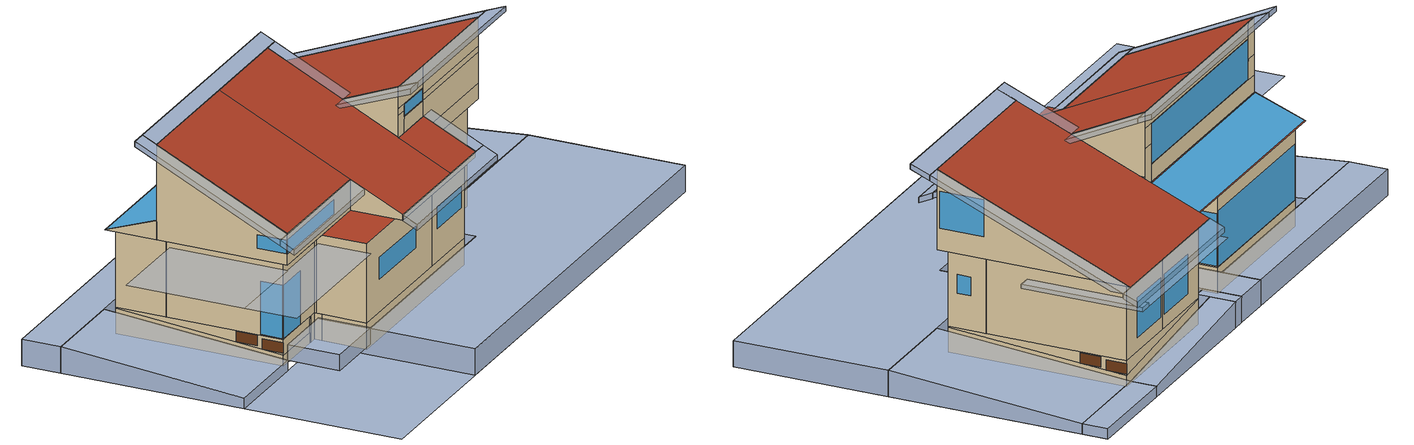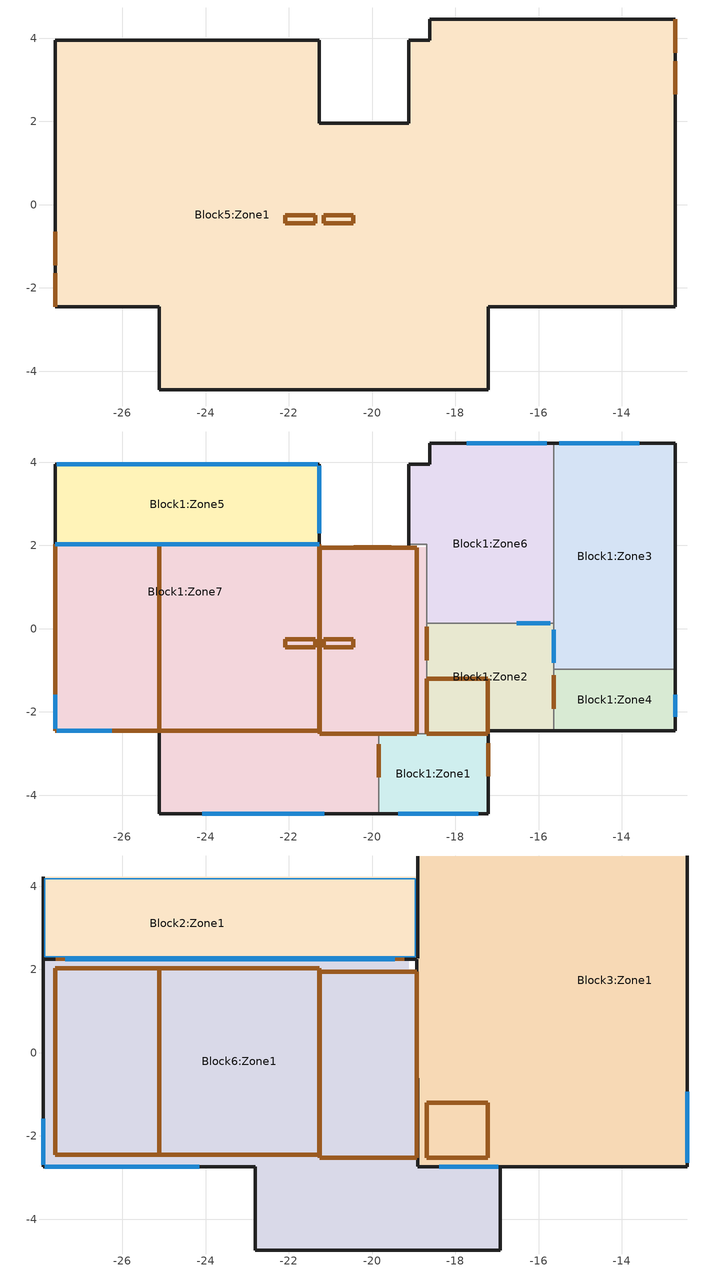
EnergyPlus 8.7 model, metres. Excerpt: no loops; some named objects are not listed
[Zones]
Block5:Zone1
 floor ground (Earth common (0.5m)): -21.27,1.95 -27.62,1.95 -27.62,3.95 -21.27,3.95 z0; -19.12,-4.45 -25.12,-4.45 -25.12,-2.45 -19.12,-2.45 z0; -19.12,-2.45 -27.62,-2.45 -27.62,1.95 -19.12,1.95 z0; -18.62,-4.45 -19.12,-4.45 -19.12,3.95 -18.62,3.95 z0; -12.72,-2.45 -17.22,-2.45 -17.22,4.45 -12.72,4.45 z0; -17.22,-4.45 -18.62,-4.45 -18.62,4.45 -17.22,4.45 z0
 wall outside (Paredes externas 29 brancas): -18.62,4.25 -18.62,3.95 -18.92,3.95 / -19.12,2.25 -19.12,1.95 -19.42,1.95 / -20.97,1.95 -21.27,1.95 -21.27,2.25 / -25.42,-2.45 -25.12,-2.45 -25.12,-2.75 / -17.22,-2.75 -17.22,-2.45 -16.92,-2.45 z0:1; -12.72,-2.45,0.98 -12.72,4.45,0.42 -12.72,4.45,1 -12.72,-2.45,1; -12.72,4.45,0.43 -18.62,4.45,0.97 -18.62,4.45,1 -12.72,4.45,1; -27.62,3.95,0.97 -27.62,-2.45,0.43 -27.62,-2.45,1 -27.62,3.95,1
 wall ground (Paredes externas 29 brancas): -18.62,4.45 -18.62,4.25 / -18.92,3.95 -19.12,3.95 -19.12,2.25 / -19.42,1.95 -20.97,1.95 / -21.27,2.25 -21.27,3.95 -27.62,3.95 / -25.47,-2.45 -25.42,-2.45 / -25.12,-2.75 -25.12,-4.45 -17.22,-4.45 -17.22,-2.75 / -16.92,-2.45 -12.72,-2.45 z0:1; -27.62,-2.45 -25.47,-2.45 z0:0.4; -27.62,-2.45 -25.47,-2.45 z0.4:1; -12.72,-2.45,0 -12.72,4.45,0 -12.72,4.45,0.42 -12.72,-2.45,0.98; -12.72,4.45,0 -18.62,4.45,0 -18.62,4.45,0.97 -12.72,4.45,0.43; -27.62,3.95,0 -27.62,-2.45,0 -27.62,-2.45,0.43 -27.62,3.95,0.97
 door inside (Holes and vents): -21.16,-0.45 -20.45,-0.45 -20.45,-0.25 -21.16,-0.25 z1; -22.09,-0.45 -21.37,-0.45 -21.37,-0.25 -22.09,-0.25 z1
 door (Holes and vents): -12.72,3.65 -12.72,4.45 z0.49:0.88; -12.72,2.65 -12.72,3.45 z0.57:0.97; -27.62,-1.65 -27.62,-2.45 z0.5:0.88; -27.62,-0.65 -27.62,-1.45 z0.58:0.98
Block1:Zone4
 floor to Block5:Zone1 (Laje de entrepiso_Reversed_Rev): -12.72,-2.45 -15.64,-2.45 -15.64,-0.97 -12.72,-0.97 z1
 wall outside (Paredes externas 29 brancas): -12.72,-2.45 -12.72,-0.97 z1:4
 wall outside (Paredes externas 11 tijolo a vista): -15.64,-2.45 -12.72,-2.45 z1:4
 wall to Block1:Zone3 (paredes internas_Rev): -12.72,-0.97 -15.64,-0.97 z1:4
 wall to Block1:Zone2 (paredes internas): -15.64,-0.97 -15.64,-2.45 z1:4
 window (1001): -12.72,-2.11 -12.72,-1.59 z2.34:3.06
 door inside (Wooden flush panel hollow core door (normally hung)): -15.64,-1.12 -15.64,-1.93 z1.1:3.2
Block1:Zone3
 floor to Block5:Zone1 (Laje de entrepiso_Reversed_Rev): -12.72,-0.97 -15.64,-0.97 -15.64,4.45 -12.72,4.45 z1
 wall outside (Paredes externas 29 brancas): -12.72,-0.97 -12.72,4.45 -15.64,4.45 z1:4
 wall to Block1:Zone6 (paredes internas): -15.64,4.45 -15.64,0.12 z1:4
 wall to Block1:Zone2 (paredes internas): -15.64,0.12 -15.64,-0.97 z1:4
 window (1002): -13.59,4.45 -15.51,4.45 z1.54:3.06
 window inside (1001): -15.64,-0.03 -15.64,-0.82 z3.2:3.5
 door inside (Wooden flush panel hollow core door (normally hung)): -15.64,-0.03 -15.64,-0.82 z1.1:3.2
Block1:Zone7
 floor to Block5:Zone1 (Laje de entrepiso_Reversed_Rev): -18.69,-0.45 -20.45,-0.45 -20.45,-0.35 -18.69,-0.35 z1; -19.85,-4.45 -22.09,-4.45 -22.09,-2.52 -19.85,-2.52 z1; -18.69,-2.52 -22.09,-2.52 -22.09,-0.45 -18.69,-0.45 z1; -25.12,-2.45 -27.62,-2.45 -27.62,-0.35 -25.12,-0.35 z1; -22.09,-4.45 -25.12,-4.45 -25.12,-0.35 -22.09,-0.35 z1; -20.45,-0.25 -21.27,-0.25 -21.27,1.95 -20.45,1.95 z1; -18.69,-0.35 -20.45,-0.35 -20.45,1.95 -18.69,1.95 z1; -22.09,-0.35 -27.62,-0.35 -27.62,-0.25 -22.09,-0.25 z1; -21.37,-0.25 -27.62,-0.25 -27.62,2.02 -21.37,2.02 z1; -21.27,-0.35 -21.37,-0.35 -21.37,2.02 -21.27,2.02 z1; -20.45,-0.45 -21.16,-0.45 -21.16,-0.25 -20.45,-0.25 z1; -21.37,-0.45 -22.09,-0.45 -22.09,-0.25 -21.37,-0.25 z1
 wall outside (Paredes externas 29 brancas): -27.62,2.02 -27.62,-2.45 -25.12,-2.45 -25.12,-2.52 -25.12,-4.45 -19.85,-4.45 / -19.12,2.02 -19.12,1.95 -20.56,1.95 -21.27,1.95 -21.27,2.02 z1:4
 wall to Block1:Zone5 (Paredes internas pretas): -21.27,2.02 -27.62,2.02 z1:4
 wall to Block1:Zone1 (paredes internas): -19.85,-4.45 -19.85,-2.52 -18.69,-2.52 z1:4
 wall to Block1:Zone2 (paredes internas): -18.69,-2.52 -18.69,0.12 z1:4
 wall to Block1:Zone6 (paredes internas): -18.69,0.12 -18.69,2.02 -19.12,2.02 z1:4
 window inside (1003): -21.27,2.02 -27.61,2.02 z1.1:3.3
 window (1001): -27.62,-1.59 -27.62,-2.41 / -27.57,-2.45 -26.26,-2.45 z1.04:3.06; -24.08,-4.45 -21.16,-4.45 z2.24:3.06
 door inside (IRTSurface): -27.61,-2.45 -25.12,-2.45 -25.12,2.02 -27.61,2.02 z4; -25.11,-2.45 -21.27,-2.45 -21.27,2.02 -25.11,2.02 z4; -21.26,-2.52 -18.93,-2.52 -18.93,1.95 -21.26,1.95 z4
 door inside (Wooden flush panel hollow core door (normally hung)): -19.85,-3.57 -19.85,-2.77 / -18.69,-0.76 -18.69,0.04 z1.1:3.2
 door (Solid hardwood door (normally hung)): -19.54,1.95 -20.44,1.95 z1:3.1
 roof outside (Laje de entrepiso): -18.93,-2.52 -18.91,-2.52 -18.91,2.02 -18.93,2.02 z4; -25.12,-4.45 -22.81,-4.45 -22.81,-2.74 -25.12,-2.74 z4
Block1:Zone6
 floor to Block5:Zone1 (Laje de entrepiso_Reversed_Rev): -18.69,2.02 -19.12,2.02 -19.12,3.95 -18.69,3.95 z1; -15.64,3.95 -18.62,3.95 -18.62,4.45 -15.64,4.45 z1; -15.64,0.12 -18.69,0.12 -18.69,3.95 -15.64,3.95 z1
 wall outside (Paredes externas 29 brancas): -15.64,4.45 -18.62,4.45 -18.62,3.95 -19.12,3.95 -19.12,2.02 z1:4
 wall to Block1:Zone2 (paredes internas): -18.69,0.12 -15.64,0.12 z1:4
 window (1004): -15.81,4.45 -17.73,4.45 z1.54:3.06
 window inside (1001): -16.53,0.12 -15.73,0.12 z3.2:3.5
 door inside (Wooden flush panel hollow core door (normally hung)): -16.53,0.12 -15.73,0.12 z1.1:3.2
Block1:Zone5
 floor to Block5:Zone1 (Laje de entrepiso_Reversed_Rev): -21.27,2.02 -27.62,2.02 -27.62,3.95 -21.27,3.95 z1
 wall outside (Paredes externas 29 brancas): -21.27,2.02 -21.27,3.95 -27.62,3.95 -27.62,2.02 z1:4
 window (1001): -21.27,2.29 -21.27,3.91 z1.04:3.06; -21.31,3.95 -27.57,3.95 z1.04:3.18
Block1:Zone1
 floor to Block5:Zone1 (Laje de entrepiso_Reversed_Rev): -17.22,-4.45 -19.85,-4.45 -19.85,-2.52 -17.22,-2.52 z1
 wall outside (Paredes externas 29 brancas): -19.85,-4.45 -17.22,-4.45 -17.22,-2.52 z1:4
 wall to Block1:Zone2 (paredes internas): -17.22,-2.52 -18.69,-2.52 z1:4
 window (1001): -19.38,-4.45 -17.46,-4.45 z2.24:3.06
 door (Solid hardwood door (normally hung)): -17.22,-3.55 -17.22,-2.75 z1:3.18
Block1:Zone2
 floor to Block5:Zone1 (Laje de entrepiso_Reversed_Rev): -17.22,-2.52 -18.69,-2.52 -18.69,-2.45 -17.22,-2.45 z1; -15.64,-2.45 -18.69,-2.45 -18.69,0.12 -15.64,0.12 z1
 wall outside (Paredes externas 29 brancas): -17.22,-2.52 -17.22,-2.45 -15.64,-2.45 z1:4
 door inside (IRTSurface): -18.69,-2.52 -17.22,-2.52 -17.22,-1.2 -18.69,-1.2 z4
Block3:Zone1
 floor outside (Reference External floor (below slab) Heavyweight): -12.72,-2.74 -17.22,-2.74 -17.22,-2.45 -12.72,-2.45 z4; -12.43,-2.74 -12.72,-2.74 -12.72,4.45 -12.43,4.45 z4; -12.43,4.45 -18.62,4.45 -18.62,4.72 -12.43,4.72 z4; -18.62,3.95 -18.91,3.95 -18.91,4.72 -18.62,4.72 z4
 floor to Block1:Zone4 (laje de cobertura_Reversed_Rev): -12.72,-2.45 -15.64,-2.45 -15.64,-0.97 -12.72,-0.97 z4
 floor to Block1:Zone3 (laje de cobertura_Reversed_Rev): -12.72,-0.97 -15.64,-0.97 -15.64,4.45 -12.72,4.45 z4
 floor to Block1:Zone7 (laje de cobertura_Reversed_Rev): -18.69,-2.52 -18.91,-2.52 -18.91,2.02 -18.69,2.02 z4
 floor to Block1:Zone6 (laje de cobertura_Reversed_Rev): -18.69,2.02 -18.91,2.02 -18.91,3.95 -18.69,3.95 z4; -15.64,3.95 -18.62,3.95 -18.62,4.45 -15.64,4.45 z4; -15.64,0.12 -18.69,0.12 -18.69,3.95 -15.64,3.95 z4
 floor to Block1:Zone1 (laje de cobertura_Reversed_Rev): -17.22,-2.74 -18.91,-2.74 -18.91,-2.52 -17.22,-2.52 z4
 floor to Block1:Zone2 (laje de cobertura_Reversed_Rev): -15.64,-2.45 -17.22,-2.45 -17.22,-1.86 -15.64,-1.86 z4; -17.22,-1.2 -18.69,-1.2 -18.69,0.12 -17.22,0.12 z4; -15.64,-1.86 -17.22,-1.86 -17.22,0.12 -15.64,0.12 z4; -17.22,-2.52 -18.69,-2.52 -18.69,-1.2 -17.22,-1.2 z4
 wall outside (Paredes externas 29 brancas): -16.93,-2.74 -12.43,-2.74 z4.01:4.59; -16.93,-2.74 -12.43,-2.74 z5.75:6.01; -18.43,-2.74 -16.93,-2.74 z5.16:5.75; -16.93,-2.74 -12.43,-2.74 z4.59:5.75; -18.91,-2.74 -18.43,-2.74 z5.16:6.01; -18.91,-2.74 -18.43,-2.74 z6.01:6.26; -18.91,-2.74 -16.93,-2.74 z6.26:7.09; -16.93,-2.74 -12.43,-2.74 z6.01:7.09; -18.43,-2.74 -16.93,-2.74 z5.75:6.26; -12.43,-2.74,4 -12.43,4.72,4 -12.43,-2.74,7.09; -18.91,4.72,4 -18.91,4.2,4 -18.91,3.22,4.36 -18.91,3.85,4.36; -18.91,3.83,4.36 -18.91,3.22,4.36 -18.91,2.27,4.72 -18.91,2.27,5.01; -18.91,-0.61,6.2 -18.91,-2.73,5.18 -18.91,-2.73,7.08
 wall to Block6:Zone1 (paredes internas_Rev): -18.9,-2.75 -16.93,-2.75 z4.01:5.16; -18.92,2.23,4.01 -18.92,-2.73,4.01 -18.92,-2.73,5.18 -18.92,-0.62,6.2 -18.92,2.23,5.02
 wall to Block2:Zone1 (paredes internas): -18.92,4.19,4.01 -18.92,2.27,4.01 -18.92,2.27,4.72
 window (1001): -12.43,-2.65 -12.43,-0.94 z4.84:6.26; -18.39,-2.74 -16.97,-2.74 z5.8:6.22
 roof outside (Telhado quartos): -12.43,4.72,4 -18.91,4.72,4 -18.91,-2.74,7.09 -12.43,-2.74,7.09
Block6:Zone1
 floor outside (Reference External floor (below slab) Heavyweight): -19.12,1.95 -21.27,1.95 -21.27,2.24 -19.12,2.24 z4; -27.62,-2.45 -27.91,-2.45 -27.91,2.24 -27.62,2.24 z4; -25.12,-2.74 -27.91,-2.74 -27.91,-2.45 -25.12,-2.45 z4; -17.22,-4.74 -22.81,-4.74 -22.81,-4.45 -17.22,-4.45 z4; -16.93,-4.74 -17.22,-4.74 -17.22,-2.76 -16.93,-2.76 z4
 floor outside (Link body): -18.93,2.24 -27.9,2.24 -27.9,2.25 -18.93,2.25 z4.01
 floor to Block1:Zone7 (Laje de entrepiso_Reversed_Rev): -19.85,-4.45 -21.27,-4.45 -21.27,-2.52 -19.85,-2.52 z4; -22.81,-2.74 -25.12,-2.74 -25.12,-2.45 -22.81,-2.45 z4; -21.27,-4.45 -22.81,-4.45 -22.81,-2.45 -21.27,-2.45 z4; -25.12,-2.45 -27.62,-2.45 -27.62,2.02 -25.12,2.02 z4; -21.27,-2.45 -25.12,-2.45 -25.12,2.02 -21.27,2.02 z4; -18.93,-2.52 -21.27,-2.52 -21.27,1.95 -18.93,1.95 z4
 floor to Block1:Zone5 (Laje de entrepiso_Reversed_Rev): -21.27,2.02 -27.62,2.02 -27.62,2.24 -21.27,2.24 z4
 floor to Block1:Zone1 (Laje de entrepiso_Reversed_Rev): -17.22,-4.45 -18.93,-4.45 -18.93,-2.76 -17.22,-2.76 z4; -18.93,-4.45 -19.85,-4.45 -19.85,-2.52 -18.93,-2.52 z4
 wall outside (Paredes externas 29 brancas): -27.41,2.24 -27.91,2.24 z5.38:6.18; -19.42,2.24 -27.9,2.24 z4.72:5.38; -18.93,2.24 -19.42,2.24 z4.72:6.18; -18.93,2.24 -19.42,2.24 z6.18:6.98; -18.93,2.24 -27.41,2.24 z6.98:7.59; -27.41,2.24 -27.91,2.24 z6.18:7.59; -19.42,2.24 -27.41,2.24 z5.38:6.98; -27.91,-2.74 -22.81,-2.74 z4:5.18; -22.81,-4.74 -16.93,-4.74 z4:4.21; -18.93,-0.63,6.2 -18.93,2.03,5.1 -18.93,2.24,5.1 -18.93,2.24,7.59; -27.91,2.24,4 -27.91,-2.74,4 -27.91,-2.74,5.18 -27.91,2.24,7.59; -22.81,-2.74,4 -22.81,-4.74,4 -22.81,-4.74,4.21 -22.81,-2.74,5.18; -16.93,-4.74,4 -16.93,-2.76,4 -16.93,-2.76,5.17 -16.93,-4.74,4.21
 wall to Block2:Zone1 (paredes internas): -18.93,2.25 -27.9,2.25 z4.01:4.72
 window (1005): -19.46,2.24 -27.37,2.24 z5.42:6.94
 window (1001): -27.91,-1.58 -27.91,-2.7 / -27.86,-2.74 -24.15,-2.74 z4.42:4.94
 door inside (Holes and vents): -19.23,2.25 -23.11,2.25 / -23.72,2.25 -27.6,2.25 z4.36:4.72
 roof outside (telhado mesanino): -18.93,-4.74,4.21 -16.93,-4.74,4.21 -16.93,-2.76,5.17 -18.93,-2.76,5.17; -27.91,-2.74,5.18 -22.81,-2.74,5.18 -22.81,2.24,7.59 -27.91,2.24,7.59; -22.81,-4.74,4.21 -18.93,-4.74,4.21 -18.93,2.24,7.59 -22.81,2.24,7.59
 roof outside (Link body): -27.9,2.24 -18.93,2.24 -18.93,2.25 -27.9,2.25 z4.72
Block2:Zone1
 floor outside (Reference External floor (below slab) Heavyweight): -19.12,2.26 -21.27,2.26 -21.27,3.95 -19.12,3.95 z4; -18.93,3.95 -27.62,3.95 -27.62,4.22 -18.93,4.22 z4; -27.62,2.26 -27.91,2.26 -27.91,4.22 -27.62,4.22 z4
 floor outside (Link body): -18.93,2.25 -27.9,2.25 -27.9,2.26 -18.93,2.26 z4.01
 floor to Block1:Zone6 (laje de cobertura_Reversed_Rev): -18.93,2.26 -19.12,2.26 -19.12,3.95 -18.93,3.95 z4
 floor to Block1:Zone5 (laje de cobertura_Reversed_Rev): -21.27,2.26 -27.62,2.26 -27.62,3.95 -21.27,3.95 z4
 wall outside (Paredes externas 29 brancas): -27.91,4.22,4 -27.91,2.26,4 -27.91,2.26,4.73
 roof outside (telhado mesanino): -18.93,4.22,4 -27.91,4.22,4 -27.91,2.26,4.73 -18.93,2.26,4.73
 roof outside (Link body): -27.9,2.25 -18.93,2.25 -18.93,2.26 -27.9,2.26 z4.72
 skylight (1006): -18.97,4.18,4.01 -27.86,4.18,4.01 -27.86,2.3,4.71 -18.97,2.3,4.71
shading: -12.42,-2.75 -8.42,-2.75 / -27.92,4.25 -31.42,4.25 / -19.42,5.75 -20.97,5.75 / -20.97,5.75 -20.97,2.25 / -20.97,2.25 -19.42,2.25 / -19.42,2.25 -19.42,5.75 / -18.92,5.75 -19.42,5.75 / -19.42,5.75 -19.42,4.25 / -19.42,4.25 -18.92,4.25 / -18.92,4.25 -18.92,5.75 / -18.92,5.75 -18.92,4.75 / -25.47,-2.75 -25.47,-8.75 / -25.47,-8.75 -8.42,-8.75 / -8.42,-8.75 -8.42,-2.75 / -8.42,-2.75 -16.92,-2.75 / -16.92,-2.75 -16.92,-4.75 / -16.92,-4.75 -25.42,-4.75 / -25.42,-4.75 -25.42,-2.75 / -25.42,-2.75 -25.47,-2.75 / -31.42,4.25 -20.97,4.25 / -20.97,4.25 -20.97,5.75 / -20.97,5.75 -31.42,5.75 / -31.42,5.75 -31.42,4.25 z0:1; -12.42,-2.75 -11.82,-2.75 / -11.82,-2.75 -18.92,-2.75 z6.9:7.1; -19.52,-3.49 -18.92,-3.49 / -18.92,-3.49 -11.82,-3.49 z7.21:7.41; -16.92,-4.75 -16.32,-4.75 z4.02:4.22; -16.32,-2.75 -16.92,-2.75 z4.98:5.19; -22.82,-5.29 -16.32,-5.29 z3.74:3.95; -16.32,-4.75 -22.82,-4.75 z4:4.22; -27.92,2.25 -18.32,2.25 / -18.32,2.25 -18.92,2.25 z7.41:7.61; -18.32,2.79 -27.92,2.79 / -27.92,2.79 -28.52,2.79 z7.67:7.87; -22.82,-2.75 -28.52,-2.75 / -28.52,-2.75 -27.92,-2.75 z4.99:5.19; -28.52,-3.29 -22.82,-3.29 z4.72:4.92; -18.92,4.75 -11.82,4.75 z3.8:4; -11.82,5.3 -18.92,5.3 z3.57:3.77; -31.42,-2.75 -27.92,-2.75 / -12.42,4.75 -12.42,5.75 / -8.42,4.75 -12.42,4.75 / -12.42,5.75 -12.42,4.75 / -12.42,4.75 -8.42,4.75 / -8.42,4.75 -8.42,5.75 / -8.42,5.75 -12.42,5.75 z0:0.4; -25.47,-2.75 -27.92,-2.75 / -27.92,-2.75 -27.92,-4.75 / -27.92,-4.75 -25.47,-4.75 / -25.47,-4.75 -25.47,-2.75 z0.4:1; -12.42,5.45 -12.42,0.75 / -12.42,0.75 -11.92,0.75 / -11.92,0.75 -11.92,5.45 / -11.92,5.45 -12.42,5.45 z3.4:3.55; -20.97,2.25 -19.42,2.25 -19.42,5.75 -20.97,5.75 z1; -19.42,2.25 -20.97,2.25 -20.97,5.75 -19.42,5.75 z0; -19.42,4.25 -18.92,4.25 -18.92,5.75 -19.42,5.75 z1; -18.92,4.25 -19.42,4.25 -19.42,5.75 -18.92,5.75 z0; -27.92,-2.75 -31.42,-2.75 -31.42,1.75 -27.92,1.75 z3.8; -25.42,-4.75 -31.42,-4.75 -31.42,-2.75 -25.42,-2.75 z3.8; -12.42,4.75,4 -12.42,4.27,4 -12.42,-2.75,6.9 -12.42,-2.75,7.1; -11.82,-2.75,6.9 -11.82,4.27,4 -11.82,4.75,4 -11.82,-2.75,7.1; -12.42,4.27,4 -11.82,4.27,4 -11.82,-2.75,6.9 -12.42,-2.75,6.9; -11.82,4.27 -12.42,4.27 -12.42,4.75 -11.82,4.75 z4; -11.82,4.75,4 -12.42,4.75,4 -12.42,-2.75,7.1 -11.82,-2.75,7.1; -11.82,-3.49,7.21 -11.82,-2.75,6.9 -11.82,-2.75,7.1 -11.82,-3.49,7.41; -18.92,-2.75,6.9 -18.92,-3.49,7.21 -18.92,-3.49,7.41 -18.92,-2.75,7.1; -11.82,-2.75,7.1 -18.92,-2.75,7.1 -18.92,-3.49,7.41 -11.82,-3.49,7.41; -18.92,-2.75,6.9 -11.82,-2.75,6.9 -11.82,-3.49,7.21 -18.92,-3.49,7.21; -16.92,-2.75,4.98 -16.92,-4.75,4.02 -16.92,-4.75,4.22 -16.92,-2.75,5.19; -16.32,-4.75,4.02 -16.32,-2.75,4.98 -16.32,-2.75,5.19 -16.32,-4.75,4.22; -16.32,-4.75,4.02 -16.92,-4.75,4.02 -16.92,-2.75,4.98 -16.32,-2.75,4.98; -16.92,-4.75,4.22 -16.32,-4.75,4.22 -16.32,-2.75,5.19 -16.92,-2.75,5.19; -16.32,-5.29,3.74 -16.32,-4.75,4 -16.32,-4.75,4.22 -16.32,-5.29,3.95; -22.82,-4.75,4 -22.82,-5.29,3.74 -22.82,-5.29,3.95 -22.82,-4.75,4.22; -22.82,-5.29,3.95 -16.32,-5.29,3.95 -16.32,-4.75,4.22 -22.82,-4.75,4.22; -16.32,-5.29,3.74 -22.82,-5.29,3.74 -22.82,-4.75,4 -16.32,-4.75,4; -18.92,-3.49,7.21 -18.92,-0.97,6.23 -18.92,-0.78,6.14 -18.92,-0.6,6.23 -18.92,-3.49,7.41; -19.52,-0.6,6.23 -19.52,-0.78,6.14 -19.52,-0.97,6.23 -19.52,-3.49,7.21 -19.52,-3.49,7.41; -19.52,-0.97,6.23 -18.92,-0.97,6.23 -18.92,-3.49,7.21 -19.52,-3.49,7.21; -19.52,-0.78,6.14 -18.92,-0.78,6.14 -18.92,-0.97,6.23 -19.52,-0.97,6.23; -18.92,-0.78,6.14 -19.52,-0.78,6.14 -19.52,-0.6,6.23 -18.92,-0.6,6.23; -18.92,-0.6,6.23 -19.52,-0.6,6.23 -19.52,-3.49,7.41 -18.92,-3.49,7.41; -18.92,2.25,7.41 -18.92,-0.29,6.18 -18.92,-0.39,6.13 -18.92,-0.61,6.22 -18.92,2.25,7.61; -18.32,-0.61,6.22 -18.32,-0.39,6.13 -18.32,-0.29,6.18 -18.32,2.25,7.41 -18.32,2.25,7.61; -18.32,-0.29,6.18 -18.92,-0.29,6.18 -18.92,2.25,7.41 -18.32,2.25,7.41; -18.32,-0.39,6.13 -18.92,-0.39,6.13 -18.92,-0.29,6.18 -18.32,-0.29,6.18; -18.92,-0.39,6.13 -18.32,-0.39,6.13 -18.32,-0.61,6.22 -18.92,-0.61,6.22; -18.92,-0.61,6.22 -18.32,-0.61,6.22 -18.32,2.25,7.61 -18.92,2.25,7.61; -18.32,2.25,7.41 -18.32,2.79,7.67 -18.32,2.79,7.87 -18.32,2.25,7.61; -27.92,2.79,7.67 -27.92,2.25,7.41 -27.92,2.25,7.61 -27.92,2.79,7.87; -27.92,2.25,7.61 -18.32,2.25,7.61 -18.32,2.79,7.87 -27.92,2.79,7.87; -18.32,2.25,7.41 -27.92,2.25,7.41 -27.92,2.79,7.67 -18.32,2.79,7.67; -27.92,-2.75,4.99 -27.92,2.79,7.67 -27.92,2.79,7.87 -27.92,-2.75,5.19; -28.52,2.79,7.67 -28.52,-2.75,4.99 -28.52,-2.75,5.19 -28.52,2.79,7.87; -28.52,-2.75,5.19 -27.92,-2.75,5.19 -27.92,2.79,7.87 -28.52,2.79,7.87; -27.92,-2.75,4.99 -28.52,-2.75,4.99 -28.52,2.79,7.67 -27.92,2.79,7.67; -22.82,-3.29,4.72 -22.82,-2.75,4.99 -22.82,-2.75,5.19 -22.82,-3.29,4.92; -28.52,-2.75,4.99 -28.52,-3.29,4.72 -28.52,-3.29,4.92 -28.52,-2.75,5.19; -28.52,-3.29,4.92 -22.82,-3.29,4.92 -22.82,-2.75,5.19 -28.52,-2.75,5.19; -22.82,-3.29,4.72 -28.52,-3.29,4.72 -28.52,-2.75,4.99 -22.82,-2.75,4.99; -18.92,5.3,3.57 -18.92,4.75,3.8 -18.92,4.75,4 -18.92,5.3,3.77; -11.82,4.75,3.8 -11.82,5.3,3.57 -11.82,5.3,3.77 -11.82,4.75,4; -11.82,5.3,3.77 -18.92,5.3,3.77 -18.92,4.75,4 -11.82,4.75,4; -18.92,5.3,3.57 -11.82,5.3,3.57 -11.82,4.75,3.8 -18.92,4.75,3.8; -18.92,4.75,0 -12.42,4.75,0 -12.42,4.75,0.4 -18.92,4.75,1; -12.42,5.75,0 -18.92,5.75,0 -18.92,5.75,1 -12.42,5.75,0.4; -12.42,4.75,0.4 -12.42,5.75,0.4 -18.92,5.75,1 -18.92,4.75,1; -12.42,4.75 -18.92,4.75 -18.92,5.75 -12.42,5.75 z0; -12.42,4.75,0 -12.42,-2.75,0 -12.42,-2.75,1 -12.42,4.75,0.4; -8.42,-2.75,0 -8.42,4.75,0 -8.42,4.75,0.4 -8.42,-2.75,1; -8.42,4.75,0.4 -12.42,4.75,0.4 -12.42,-2.75,1 -8.42,-2.75,1; -8.42,-2.75 -12.42,-2.75 -12.42,4.75 -8.42,4.75 z0; -8.42,4.75 -12.42,4.75 -12.42,5.75 -8.42,5.75 z0; -12.42,4.75 -8.42,4.75 -8.42,5.75 -12.42,5.75 z0.4; -27.92,-2.75,0 -27.92,4.25,0 -27.92,4.25,1 -27.92,-2.75,0.4; -31.42,4.25,0 -31.42,-2.75,0 -31.42,-2.75,0.4 -31.42,4.25,1; -31.42,-2.75,0.4 -27.92,-2.75,0.4 -27.92,4.25,1 -31.42,4.25,1; -27.92,-2.75 -31.42,-2.75 -31.42,4.25 -27.92,4.25 z0; -25.47,-8.75 -31.42,-8.75 -31.42,-2.75 -25.47,-2.75 z0; -25.47,-8.75 -8.42,-8.75 -8.42,-2.75 -16.92,-2.75 -16.92,-4.75 -25.42,-4.75 -25.42,-2.75 -25.47,-2.75 z1; -8.42,-8.75 -25.47,-8.75 -25.47,-2.75 -25.42,-2.75 -25.42,-4.75 -16.92,-4.75 -16.92,-2.75 -8.42,-2.75 z0; -25.47,-4.75 -27.92,-4.75 -27.92,-2.75 -25.47,-2.75 z0.4; -27.92,-4.75 -25.47,-4.75 -25.47,-2.75 -27.92,-2.75 z1; -31.42,4.25 -20.97,4.25 -20.97,5.75 -31.42,5.75 z1; -20.97,4.25 -31.42,4.25 -31.42,5.75 -20.97,5.75 z0; -12.42,4.75 -18.92,4.75 -18.92,5.45 -12.42,5.45 z3.4; -12.42,0.75 -11.92,0.75 -11.92,5.45 -12.42,5.45 z3.55; -11.92,0.75 -12.42,0.75 -12.42,5.45 -11.92,5.45 z3.4
[Site:Location]
Santa Maria: Latitude {deg}=-32; Longitude {deg}=-52; Time Zone {hr}=-3; Elevation {m}=10
[Site:GroundTemperature:Deep]
14, 14, 14, 14, 14, 14, 14, 14, 14, 14, 14, 14
[Site:GroundTemperature:Shallow]
14, 14, 14, 14, 14, 14, 14, 14, 14, 14, 14, 14
[Site:GroundReflectance]
0.2, 0.2, 0.2, 0.2, 0.2, 0.2, 0.2, 0.2, 0.2, 0.2, 0.2, 0.2
[Site:GroundReflectance:SnowModifier]
1, 1
[SizingPeriod:DesignDay] Humidity Condition Type=WetBulb; Barometric Pressure {Pa}=101204.9; Wind Direction {deg}=0; Rain Indicator=0; Snow Indicator=0
Name | Month | Day of Month | Day Type | Maximum Dry-Bulb Temperature {C} | Daily Dry-Bulb Temperature Range {deltaC} | Wetbulb or DewPoint at Maximum Dry-Bulb {C} | Wind Speed {m/s} | Daylight Saving Time Indicator | Sky Clearness
Summer Design Day in Santa Maria | 12 | 27 | SummerDesignDay | 34.8 | 15.6 | 22.8 | 0 | 1 | 0.98
Winter Design Day in Santa Maria | 6 | 28 | WinterDesignDay | 7.5 | 0 | 7 | 10 | 0 | 0
[Building]
Building: North Axis {deg}=0; Terrain=Suburbs; Loads Convergence Tolerance Value=.04; Temperature Convergence Tolerance Value {deltaC}=.4; Solar Distribution=FullExteriorWithReflections; Maximum Number of Warmup Days=25; Minimum Number of Warmup Days=6
[Site:GroundTemperature:BuildingSurface]
24.18, 24.83, 24.52, 23.38, 21.14, 19.29, 19.09, 19.37, 19.24, 20.14, 21.38, 23.46
[Material:NoMass] Roughness=Rough; Thermal Absorptance=0.9; Solar Absorptance=0.7; Visible Absorptance=0.7
Name | Thermal Resistance {m2-K/W}
13_RVAL_2 | .15
33_RVAL_1 | 999
[Construction]
IRTSurface: IRTMaterial
Earth common (0.5m): Earth common_05
Laje de entrepiso_Reversed_Rev; Laje de entrepiso: Ceramic/clay tiles - ceramic floor tiles Dry_001, EPS Expanded Polystyrene (Standard)_005, Concreto laje_01
Holes and vents: Holes and vents_02
Paredes externas 29 brancas: Emboco branco_0025, Tijolo furado_009, Rock wool - unbonded_005, Tijolo macico_01, Emboco branco_0025
laje de cobertura_Reversed_Rev: Concreto laje_01, Rock wool - unbonded_005
paredes internas; paredes internas_Rev: Tijolo macico_011
Wooden flush panel hollow core door (normally hung): Plywood (Heavyweight)_0006, 13_RVAL_2, Plywood (Heavyweight)_0006
Paredes externas 11 tijolo a vista: Tijolo furado_009, Emboco branco_0025
Paredes internas pretas: Emboco preto_0025, Tijolo macico_011, Emboco preto_0025
Solid hardwood door (normally hung): Painted Oak_0042
Project internal mass: Cast Concrete (Dense)_01
Telhado quartos: Ceramic/clay tiles - clay tiles_005
Reference External floor (below slab) Heavyweight: External Rendering_0025, MW Stone Wool (rolls)_01496
telhado mesanino: Ceramic/clay tiles - clay tiles_005, Rock wool - unbonded_005, Pine (20% Moist)_001
Link body: 33_RVAL_1
1001; 1002; 1004; 1005; 1006: 2, 1001, 2
2002: 30002, 2, 1001, 2
1003: 2
2004: 30003, 2, 1001, 2
2005: 30001, 2, 1001, 2
2006: 30000, 2, 1001, 2
[Material:InfraredTransparent]
IRTMaterial
[WindowMaterial:Gas]
1001: Gas Type=Air; Thickness {m}=.006
[WindowMaterial:Glazing]
2: Optical Data Type=SpectralAverage; Thickness {m}=.003; Solar Transmittance at Normal Incidence=.837; Front Side Solar Reflectance at Normal Incidence=.075; Back Side Solar Reflectance at Normal Incidence=.075; Visible Transmittance at Normal Incidence=.898; Front Side Visible Reflectance at Normal Incidence=.081; Back Side Visible Reflectance at Normal Incidence=.081; Infrared Transmittance at Normal Incidence=0; Front Side Infrared Hemispherical Emissivity=.84; Back Side Infrared Hemispherical Emissivity=.84; Conductivity {W/m-K}=.9; Dirt Correction Factor for Solar and Visible Transmittance=1
[WindowMaterial:Blind] Slat Orientation=Horizontal; Slat Width {m}=.2; Slat Separation {m}=.1; Slat Thickness {m}=.001; Slat Angle {deg}=45; Slat Conductivity {W/m-K}=.9; Slat Beam Solar Transmittance=0; Front Side Slat Beam Solar Reflectance=.8; Back Side Slat Beam Solar Reflectance=.8; Slat Diffuse Solar Transmittance=0; Front Side Slat Diffuse Solar Reflectance=.8; Back Side Slat Diffuse Solar Reflectance=.8; Slat Beam Visible Transmittance=0; Front Side Slat Beam Visible Reflectance=.8; Back Side Slat Beam Visible Reflectance=.8; Slat Diffuse Visible Transmittance=0; Front Side Slat Diffuse Visible Reflectance=.8; Back Side Slat Diffuse Visible Reflectance=.8; Slat Infrared Hemispherical Transmittance=0; Front Side Slat Infrared Hemispherical Emissivity=.9; Back Side Slat Infrared Hemispherical Emissivity=.9; Blind to Glass Distance {m}=.1; Blind Top Opening Multiplier=.5; Blind Bottom Opening Multiplier=.5; Blind Left Side Opening Multiplier=.5; Blind Right Side Opening Multiplier=.5; Minimum Slat Angle {deg}=0; Maximum Slat Angle {deg}=180
30000; 30001; 30002; 30003
[Material]
Name | Roughness | Thickness {m} | Conductivity {W/m-K} | Density {kg/m3} | Specific Heat {J/kg-K} | Thermal Absorptance | Solar Absorptance | Visible Absorptance
Earth common_05 | Rough | .5 | 1.28 | 1460 | 880 | 0.9 | 0.7 | 0.7
Concreto laje_01 | Rough | .1 | 1.75 | 2300 | 1000 | .9 | .7 | .7
EPS Expanded Polystyrene (Standard)_005 | Rough | .05 | 0.04 | 15 | 1400 | 0.9 | 0.6 | 0.6
Ceramic/clay tiles - ceramic floor tiles Dry_001 | Rough | .01 | 0.8 | 1700 | 850 | 0.9 | 0.6 | 0.6
Holes and vents_02 | Rough | .2 | 0.1 | 12 | 840 | 0.9 | 0.7 | 0.7
Emboco branco_0025 | Smooth | .025 | 1.15 | 1900 | 1000 | .9 | .2 | .2
Tijolo furado_009 | Rough | .09 | 1 | 1800 | 920 | .9 | .7 | .7
Rock wool - unbonded_005 | Rough | .05 | 0.047 | 92 | 840 | 0.9 | 0.6 | 0.6
Tijolo macico_01 | Rough | .1 | .9 | 1500 | 920 | .9 | .7 | .7
Tijolo macico_011 | Rough | .11 | .9 | 1500 | 920 | .9 | .7 | .7
Plywood (Heavyweight)_0006 | Rough | .006 | 0.15 | 700 | 1420 | 0.9 | 0.78 | 0.78
Emboco preto_0025 | Smooth | .025 | 1.15 | 1900 | 1000 | .9 | .9 | .9
Painted Oak_0042 | Rough | .042 | 0.19 | 700 | 2390 | 0.9 | 0.5 | 0.5
Cast Concrete (Dense)_01 | Rough | .1 | 1.4 | 2100 | 840 | 0.9 | 0.6 | 0.6
Ceramic/clay tiles - clay tiles_005 | Rough | .05 | 0.85 | 1900 | 840 | 0.9 | 0.6 | 0.6
External Rendering_0025 | Rough | .025 | 0.5 | 1300 | 1000 | 0.9 | 0.7 | 0.7
MW Stone Wool (rolls)_01496 | Rough | .1496 | 0.04 | 30 | 840 | 0.9 | 0.6 | 0.6
Pine (20% Moist)_001 | Rough | .01 | 0.14 | 419 | 2720 | 0.9 | 0.78 | 0.78
[WindowProperty:ShadingControl] Shading Type=ExteriorBlind; Shading Control Type=OnIfScheduleAllows; Schedule=2; Shading Control Is Scheduled=Yes; Glare Control Is Active=No; Type of Slat Angle Control for Blinds=FixedSlatAngle; Setpoint 2 {W/m2 or deg C}=0
Name | Construction with Shading
1002 | 2002
1004 | 2004
1005 | 2005
1006 | 2006
[WindowProperty:FrameAndDivider]
2: Frame Width {m}=0.04; Frame Outside Projection {m}=0; Frame Inside Projection {m}=0; Frame Conductance {W/m2-K}=8.5; Ratio of Frame-Edge Glass Conductance to Center-Of-Glass Conductance=1; Frame Solar Absorptance=0.7; Frame Visible Absorptance=0.7; Frame Thermal Hemispherical Emissivity=0.9; Divider Type=DividedLite; Divider Width {m}=0.02; Number of Horizontal Dividers=0; Number of Vertical Dividers=6; Divider Outside Projection {m}=0; Divider Inside Projection {m}=0; Divider Conductance {W/m2-K}=8.5; Ratio of Divider-Edge Glass Conductance to Center-Of-Glass Conductance=1; Divider Solar Absorptance=0.7; Divider Visible Absorptance=0.7; Divider Thermal Hemispherical Emissivity=0.9; Outside Reveal Solar Absorptance=0.7; Inside Sill Depth {m}=0; Inside Sill Solar Absorptance=0.7; Inside Reveal Depth {m}=0; Inside Reveal Solar Absorptance=0.7
[Zone] Type=1; Multiplier=1; Zone Inside Convection Algorithm=TARP
Name | Volume {m3} | Floor Area {m2}
Block5:Zone1 | 109.81 | 109.81
Block1:Zone4 | 12.949 | 4.3163
Block1:Zone3 | 47.5985 | 15.8662
Block1:Zone7 | 151.1969 | 50.1191
Block1:Zone6 | 41.9156 | 13.9719
Block1:Zone5 | 36.6712 | 12.2237
Block1:Zone1 | 15.216 | 5.072
Block1:Zone2 | 23.8828 | 7.9609
Block3:Zone1 | 74.7162 | 46.5016
Block6:Zone1 | 115.0365 | 17.7172
Block2:Zone1 | 6.4608 | 6.9833
[People] Number of People Calculation Method=People; Fraction Radiant=.3; Sensible Heat Fraction=AUTOCALCULATE; Carbon Dioxide Generation Rate {m3/s-W}=3.82E-8; Enable ASHRAE 55 Comfort Warnings=Yes; Mean Radiant Temperature Calculation Type=ZoneAveraged; Work Efficiency Schedule=Work efficiency; Clothing Insulation Calculation Method=ClothingInsulationSchedule; Air Velocity Schedule=AirVelocitySchedule; Thermal Comfort Model 1 Type=Fanger; Thermal Comfort Model 2 Type=Pierce; Thermal Comfort Model 3 Type=KSU
Name | Zone or ZoneList | Number of People Schedule | Number of People | Activity Level Schedule | Clothing Insulation Schedule
People Block5:Zone1 | Block5:Zone1 | 1097 | 0 | Activity Schedule 18684 | Clothing Schedule 18684
People Block1:Zone4 | Block1:Zone4 | 1097 | 0 | Activity Schedule 20277 | Clothing Schedule 20277
People Block1:Zone3 | Block1:Zone3 | 10001 | 1.90394 | Activity Schedule 20286 | Clothing Schedule 20286
People Block1:Zone7 | Block1:Zone7 | 10002 | 4.00953 | Activity Schedule 20296 | Clothing Schedule 20296
People Block1:Zone6 | Block1:Zone6 | 10001 | 1.95607 | Activity Schedule 20316 | Clothing Schedule 20316
People Block1:Zone5 | Block1:Zone5 | 1097 | 0 | Activity Schedule 20329 | Clothing Schedule 20329
People Block1:Zone1 | Block1:Zone1 | 1097 | 0 | Activity Schedule 20338 | Clothing Schedule 20338
People Block1:Zone2 | Block1:Zone2 | 1097 | 0 | Activity Schedule 20348 | Clothing Schedule 20348
People Block3:Zone1 | Block3:Zone1 | 1097 | 0 | Activity Schedule 20243 | Clothing Schedule 20243
People Block6:Zone1 | Block6:Zone1 | 1097 | 0 | Activity Schedule 20389 | Clothing Schedule 20389
People Block2:Zone1 | Block2:Zone1 | 1097 | 0 | Activity Schedule 20219 | Clothing Schedule 20219
[Lights] Design Level Calculation Method=LightingLevel; Return Air Fraction=0; Fraction Radiant=.37; Fraction Visible=.18; Fraction Replaceable=1
Name | Zone or ZoneList | Schedule | Lighting Level {W}
Block1:Zone3 General lighting | Block1:Zone3 | 2 | 396.655
Block1:Zone7 General lighting | Block1:Zone7 | 2 | 1252.98
Block1:Zone6 General lighting | Block1:Zone6 | 2 | 349.2975
Block3:Zone1 General lighting | Block3:Zone1 | 1101 | 1162.54
Block6:Zone1 General lighting | Block6:Zone1 | 2 | 442.93
[Daylighting:Controls] Daylighting Method=SplitFlux; Lighting Control Type=Continuous; Minimum Input Power Fraction for Continuous or ContinuousOff Dimming Control=0; Minimum Light Output Fraction for Continuous or ContinuousOff Dimming Control=0; Probability Lighting will be Reset When Needed in Manual Stepped Control=1; Glare Calculation Azimuth Angle of View Direction Clockwise from Zone y-Axis {deg}=0; Maximum Allowable Discomfort Glare Index=22; Fraction of Zone Controlled by Reference Point 1=1; Illuminance Setpoint at Reference Point 1 {lux}=500
Name | Zone | Glare Calculation Daylighting Reference Point | Daylighting Reference Point 1
Block1:Zone3_DaylCtrl | Block1:Zone3 | Block1:Zone3_DaylRefPt1 | Block1:Zone3_DaylRefPt1
Block1:Zone7_DaylCtrl | Block1:Zone7 | Block1:Zone7_DaylRefPt1 | Block1:Zone7_DaylRefPt1
Block1:Zone6_DaylCtrl | Block1:Zone6 | Block1:Zone6_DaylRefPt1 | Block1:Zone6_DaylRefPt1
Block3:Zone1_DaylCtrl | Block3:Zone1 | Block3:Zone1_DaylRefPt1 | Block3:Zone1_DaylRefPt1
Block6:Zone1_DaylCtrl | Block6:Zone1 | Block6:Zone1_DaylRefPt1 | Block6:Zone1_DaylRefPt1
[ElectricEquipment]
Block1:Zone7 Miscellaneous gain 1: Zone or ZoneList=Block1:Zone7; Schedule=2; Design Level Calculation Method=EquipmentLevel; Design Level {W}=100.2382; Fraction Latent=0; Fraction Radiant=.2; Fraction Lost=0
[InternalMass]
Block1:Zone7 Internal mass: Construction=Project internal mass; Zone=Block1:Zone7; Surface Area {m2}=16
[ShadingProperty:Reflectance] Fraction of Shading Surface That Is Glazed=0
Name | Shading Surface | Diffuse Solar Reflectance of Unglazed Part of Shading Surface | Diffuse Visible Reflectance of Unglazed Part of Shading Surface
 | Building 1 - Component block 7 - Surface 1 (1) | .3 | .3
 | Building 1 - Component block 7 - Surface 2 (2) | .3 | .3
 | Building 1 - Component block 7 - Surface 3 (3) | .3 | .3
 | Building 1 - Component block 7 - Surface 4 (4) | .3 | .3
 | Building 1 - Component block 7 - Surface 5 (5) | .3 | .3
 | Building 1 - Component block 7 - Surface 6 (6) | .3 | .3
 | Building 1 - Component block 6 - Surface 1 (7) | .3 | .3
 | Building 1 - Component block 6 - Surface 2 (8) | .3 | .3
 | Building 1 - Component block 6 - Surface 3 (9) | .3 | .3
 | Building 1 - Component block 6 - Surface 4 (10) | .3 | .3
 | Building 1 - Component block 6 - Surface 5 (11) | .3 | .3
 | Building 1 - Component block 6 - Surface 6 (12) | .3 | .3
 | Building 1 - Component block 14 - Surface 3 (13) | .4 | .4
 | Building 1 - Component block 15 - Surface 2 (14) | .4 | .4
 | Building 1 - Component block 1 - Surface 1 (15) | .3 | .3
 | Building 1 - Component block 1 - Surface 2 (16) | .3 | .3
 | Building 1 - Component block 1 - Surface 3 (17) | .3 | .3
 | Building 1 - Component block 1 - Surface 4 (18) | .3 | .3
 | Building 1 - Component block 1 - Surface 5 (19) | .3 | .3
 | Building 1 - Component block 1 - Surface 6 (20) | .3 | .3
 | Building 1 - Component block 22 - Surface 1 (21) | .3 | .3
 | Building 1 - Component block 22 - Surface 2 (22) | .3 | .3
 | Building 1 - Component block 22 - Surface 3 (23) | .3 | .3
 | Building 1 - Component block 22 - Surface 4 (24) | .3 | .3
 | Building 1 - Component block 22 - Surface 5 (25) | .3 | .3
 | Building 1 - Component block 22 - Surface 6 (26) | .3 | .3
 | Building 1 - Component block 24 - Surface 1 (27) | .3 | .3
 | Building 1 - Component block 24 - Surface 2 (28) | .3 | .3
 | Building 1 - Component block 24 - Surface 3 (29) | .3 | .3
 | Building 1 - Component block 24 - Surface 4 (30) | .3 | .3
 | Building 1 - Component block 24 - Surface 5 (31) | .3 | .3
 | Building 1 - Component block 24 - Surface 6 (32) | .3 | .3
 | Building 1 - Component block 25 - Surface 1 (33) | .3 | .3
 | Building 1 - Component block 25 - Surface 2 (34) | .3 | .3
 | Building 1 - Component block 25 - Surface 3 (35) | .3 | .3
 | Building 1 - Component block 25 - Surface 4 (36) | .3 | .3
 | Building 1 - Component block 25 - Surface 5 (37) | .3 | .3
 | Building 1 - Component block 25 - Surface 6 (38) | .3 | .3
 | Building 1 - Component block 23 - Surface 1 (39) | .3 | .3
 | Building 1 - Component block 23 - Surface 2 (40) | .3 | .3
 | Building 1 - Component block 23 - Surface 3 (41) | .3 | .3
 | Building 1 - Component block 23 - Surface 4 (42) | .3 | .3
 | Building 1 - Component block 23 - Surface 5 (43) | .3 | .3
 | Building 1 - Component block 23 - Surface 6 (44) | .3 | .3
 | Building 1 - Component block 23 - Surface 7 (45) | .3 | .3
 | Building 1 - Component block 26 - Surface 1 (46) | .3 | .3
 | Building 1 - Component block 26 - Surface 2 (47) | .3 | .3
 | Building 1 - Component block 26 - Surface 3 (48) | .3 | .3
 | Building 1 - Component block 26 - Surface 4 (49) | .3 | .3
 | Building 1 - Component block 26 - Surface 5 (50) | .3 | .3
 | Building 1 - Component block 26 - Surface 6 (51) | .3 | .3
 | Building 1 - Component block 26 - Surface 7 (52) | .3 | .3
 | Building 1 - Component block 27 - Surface 1 (53) | .3 | .3
 | Building 1 - Component block 27 - Surface 2 (54) | .3 | .3
 | Building 1 - Component block 27 - Surface 3 (55) | .3 | .3
 | Building 1 - Component block 27 - Surface 4 (56) | .3 | .3
 | Building 1 - Component block 27 - Surface 5 (57) | .3 | .3
 | Building 1 - Component block 27 - Surface 6 (58) | .3 | .3
 | Building 1 - Component block 28 - Surface 1 (59) | .3 | .3
 | Building 1 - Component block 28 - Surface 2 (60) | .3 | .3
 | Building 1 - Component block 28 - Surface 3 (61) | .3 | .3
 | Building 1 - Component block 28 - Surface 4 (62) | .3 | .3
 | Building 1 - Component block 28 - Surface 5 (63) | .3 | .3
 | Building 1 - Component block 28 - Surface 6 (64) | .3 | .3
 | Building 1 - Component block 29 - Surface 1 (65) | .3 | .3
 | Building 1 - Component block 29 - Surface 2 (66) | .3 | .3
 | Building 1 - Component block 29 - Surface 3 (67) | .3 | .3
 | Building 1 - Component block 29 - Surface 4 (68) | .3 | .3
 | Building 1 - Component block 29 - Surface 5 (69) | .3 | .3
 | Building 1 - Component block 29 - Surface 6 (70) | .3 | .3
 | Building 1 - Component block 2 - Surface 1 (71) | .7 | .7
 | Building 1 - Component block 2 - Surface 2 (72) | .7 | .7
 | Building 1 - Component block 2 - Surface 3 (73) | .7 | .7
 | Building 1 - Component block 2 - Surface 4 (74) | .7 | .7
 | Building 1 - Component block 2 - Surface 5 (75) | .7 | .7
 | Building 1 - Component block 2 - Surface 6 (76) | .7 | .7
 | Building 1 - Component block 4 - Surface 1 (77) | .4 | .4
 | Building 1 - Component block 4 - Surface 2 (78) | .4 | .4
 | Building 1 - Component block 4 - Surface 3 (79) | .4 | .4
 | Building 1 - Component block 4 - Surface 4 (80) | .4 | .4
 | Building 1 - Component block 4 - Surface 5 (81) | .4 | .4
 | Building 1 - Component block 4 - Surface 6 (82) | .4 | .4
 | Building 1 - Component block 5 - Surface 1 (83) | .4 | .4
 | Building 1 - Component block 5 - Surface 2 (84) | .4 | .4
 | Building 1 - Component block 5 - Surface 3 (85) | .4 | .4
 | Building 1 - Component block 5 - Surface 4 (86) | .4 | .4
 | Building 1 - Component block 5 - Surface 5 (87) | .4 | .4
 | Building 1 - Component block 5 - Surface 6 (88) | .4 | .4
 | Building 1 - Component block 13 - Surface 1 (89) | .4 | .4
 | Building 1 - Component block 13 - Surface 2 (90) | .4 | .4
 | Building 1 - Component block 13 - Surface 3 (91) | .4 | .4
 | Building 1 - Component block 13 - Surface 4 (92) | .4 | .4
 | Building 1 - Component block 13 - Surface 5 (93) | .4 | .4
 | Building 1 - Component block 13 - Surface 6 (94) | .4 | .4
 | Building 1 - Component block 9 - Surface 1 (95) | .3 | .3
 | Building 1 - Component block 9 - Surface 2 (96) | .3 | .3
 | Building 1 - Component block 9 - Surface 3 (97) | .3 | .3
 | Building 1 - Component block 9 - Surface 4 (98) | .3 | .3
 | Building 1 - Component block 9 - Surface 5 (99) | .3 | .3
 | Building 1 - Component block 9 - Surface 6 (100) | .3 | .3
 | Building 1 - Component block 10 - Surface 6 (101) | .3 | .3
 | Building 1 - Component block 12 - Surface 1 (102) | .4 | .4
 | Building 1 - Component block 12 - Surface 2 (103) | .4 | .4
 | Building 1 - Component block 12 - Surface 3 (104) | .4 | .4
 | Building 1 - Component block 12 - Surface 4 (105) | .4 | .4
 | Building 1 - Component block 12 - Surface 5 (106) | .4 | .4
 | Building 1 - Component block 12 - Surface 6 (107) | .4 | .4
 | Building 1 - Component block 12 - Surface 7 (108) | .4 | .4
 | Building 1 - Component block 12 - Surface 8 (109) | .4 | .4
 | Building 1 - Component block 12 - Surface 9 (110) | .4 | .4
 | Building 1 - Component block 12 - Surface 10 (111) | .4 | .4
 | Building 1 - Component block 11 - Surface 1 (112) | .3 | .3
 | Building 1 - Component block 11 - Surface 2 (113) | .3 | .3
 | Building 1 - Component block 11 - Surface 3 (114) | .3 | .3
 | Building 1 - Component block 11 - Surface 4 (115) | .3 | .3
 | Building 1 - Component block 11 - Surface 5 (116) | .3 | .3
 | Building 1 - Component block 11 - Surface 6 (117) | .3 | .3
 | Building 1 - Component block 8 - Surface 1 (118) | .4 | .4
 | Building 1 - Component block 8 - Surface 2 (119) | .4 | .4
 | Building 1 - Component block 8 - Surface 3 (120) | .4 | .4
 | Building 1 - Component block 8 - Surface 4 (121) | .4 | .4
 | Building 1 - Component block 8 - Surface 5 (122) | .4 | .4
 | Building 1 - Component block 8 - Surface 6 (123) | .4 | .4
 | Building 1 - Component block 17 - Surface 6 (124) | .4 | .4
 | Building 1 - Component block 19 - Surface 1 (125) | .4 | .4
 | Building 1 - Component block 19 - Surface 2 (126) | .4 | .4
 | Building 1 - Component block 19 - Surface 3 (127) | .4 | .4
 | Building 1 - Component block 19 - Surface 4 (128) | .4 | .4
 | Building 1 - Component block 19 - Surface 5 (129) | .4 | .4
 | Building 1 - Component block 19 - Surface 6 (130) | .4 | .4
[AvailabilityManager:NightCycle] Applicability Schedule=HVACTemplate-Always 1; Fan Schedule=HVACTemplate-Always 1; Control Type=StayOff; Thermostat Tolerance {deltaC}=0.2; Cycling Run Time {s}=3600
Block1:Zone3 AHU Availability; Block1:Zone7 AHU Availability; Block1:Zone6 AHU Availability; Block6:Zone1 AHU Availability
[ExternalInterface:Actuator] Actuated Component Type=AirFlow Network Window/Door Opening; Actuated Component Control Type=Venting Opening Factor
Name | Actuated Component Unique
PortaServicoLeste | Block1:Zone1_Wall_2_0_0_0_0_0_Door
JanelaServicoSul | Block1:Zone1_Wall_6_0_0_0_0_0_Win
JanelaCasalNorte | Block1:Zone3_Wall_3_0_0_0_0_0_Win
PortaCasalOeste | Block1:Zone3_Partition_5_0_0_0_0_0_Door
JanelaCasalOeste | Block1:Zone3_Partition_5_0_0_1_0_1_Win
JanelaBanheiroLeste | Block1:Zone4_Wall_2_0_0_0_0_0_Win
PortaBanheiroOeste | Block1:Zone4_Partition_4_0_0_0_0_0_Door
JanelaJardimNorte | Block1:Zone5_Wall_3_0_0_0_0_0_Win
JanelaJardimLeste | Block1:Zone5_Wall_2_0_0_0_0_0_Win
JanelaSolteiroNorte | Block1:Zone6_Wall_3_0_0_0_0_0_Win
PortaSolteiroSul | Block1:Zone6_Partition_9_0_0_0_0_0_Door
JanelaSolteiroSul | Block1:Zone6_Partition_9_0_0_1_0_1_Win
PortaSalaNorte | Block1:Zone7_Wall_15_0_0_0_0_0_Door
JanelaSalaNorte | Block1:Zone7_Partition_3_0_0_0_0_0_Win
PortaSalaLeste | Block1:Zone7_Partition_11_0_0_0_0_0_Door
JanelaSalaSul | Block1:Zone7_Wall_5_0_0_0_0_0_Win
JanelaSalaOeste | Block1:Zone7_Wall_4_0_0_0_0_0_Win
PortaCozinhaLeste | Block1:Zone7_Partition_9_0_0_0_0_0_Door
JanelaCozinhaSul | Block1:Zone7_Wall_8_0_0_0_0_0_Win
JanelaMezaninoNorte | Block6:Zone1_Wall_2_0_6_0_6_0_Win
JanelaMezaninoSul | Block6:Zone1_Wall_4_0_0_0_0_0_Win
JanelaMezaninoOeste | Block6:Zone1_Wall_3_0_0_0_0_0_Win
JanelaSegundoSul | Block3:Zone1_Wall_2_0_8_0_8_0_Win
[Schedule:Compact]
Work efficiency: Through: 12/31, For: AllDays, Until: 24:00, 0
AirVelocitySchedule: Through: 12/31, For: AllDays, Until: 24:00, .137
2; HVACTemplate-Always 1: Through: 12/31, For: AllDays, Until: 24:00, 1
1097: Through: 31 Dec, For: Weekdays SummerDesignDay, Until: 07:00, 0, Until: 08:00, 0.25, Until: 09:00, 0.5, Until: 12:00, 1, Until: 14:00, 0.75, Until: 17:00, 1, Until: 18:00, 0.5, Until: 19:00, 0.25, Until: 24:00, 0, For: Weekends, Until: 24:00, 0, For: Holidays, Until: 24:00, 0, For: WinterDesignDay AllOtherDays, Until: 24:00, 0
1101: Through: 31 Dec, For: Weekdays SummerDesignDay, Until: 07:00, 0, Until: 19:00, 1, Until: 24:00, 0, For: Weekends, Until: 24:00, 0, For: Holidays, Until: 24:00, 0, For: WinterDesignDay AllOtherDays, Until: 24:00, 0
Activity Schedule 18684; Activity Schedule 20277; Activity Schedule 20329; Activity Schedule 20338; Activity Schedule 20348; Activity Schedule 20243; Activity Schedule 20389; Activity Schedule 20219: Through: 12/31, For: AllDays, Until: 24:00, 108
Clothing Schedule 18684; Clothing Schedule 20277; Clothing Schedule 20286; Clothing Schedule 20296; Clothing Schedule 20316; Clothing Schedule 20329; Clothing Schedule 20338; Clothing Schedule 20348; Clothing Schedule 20243; Clothing Schedule 20389; Clothing Schedule 20219: Through: 4/1, For: AllDays, Until: 24:00, .5, Through: 9/30, For: AllDays, Until: 24:00, 1, Through: 12/31, For: AllDays, Until: 24:00, .5
Activity Schedule 20286; Activity Schedule 20316: Through: 12/31, For: AllDays, Until: 24:00, 72.9
Activity Schedule 20296: Through: 12/31, For: AllDays, Until: 24:00, 97.2
[Schedule:Week:Daily]
10000_Jan; 10000_Feb; 10000_Mar; 10000_Apr; 10000_May; 10000_Jun; 10000_Jul; 10000_Aug; 10000_Sep; 10000_Oct; 10000_Nov; 10000_Dec: 10012, 10012, 10012, 10012, 10012, 10012, 10012, 10012, 12, 12, 10012, 10012
10001_Jan; 10001_Feb; 10001_Mar; 10001_Apr; 10001_May; 10001_Jun; 10001_Jul; 10001_Aug; 10001_Sep; 10001_Oct; 10001_Nov; 10001_Dec: 10001, 10000, 10000, 10000, 10000, 10000, 10001, 10001, 12, 12, 10000, 10000
10002_Jan; 10002_Feb; 10002_Mar; 10002_Apr; 10002_May; 10002_Jun; 10002_Jul; 10002_Aug; 10002_Sep; 10002_Oct; 10002_Nov; 10002_Dec: 10003, 10002, 10002, 10002, 10002, 10002, 10003, 10003, 12, 12, 10002, 10002
[Schedule:Day:Interval]
12: No, 24:00, 1
10012: No, 8:00, 0, 20:00, 1, 24:00, 0
[Schedule:Day:List]
10000: No, 60, 1, 1, 1, 1, 1, 1, 1, 0, 0, 0, 0, 0, 0, 0, 0, 0, 0, 0, 0, 0, .5, 1, 1, 1
10001: No, 60, 1, 1, 1, 1, 1, 1, 1, 1, 1, .5, 0, 0, 0, 0, 0, 0, 0, 0, 0, 0, .5, 1, 1, 1
10002: No, 60, 0, 0, 0, 0, 0, 0, 0, 0, 0, 0, 0, 0, 0, .25, .25, .25, .25, .25, 1, .5, .5, 0, 0, 0
10003: No, 60, 0, 0, 0, 0, 0, 0, 0, 0, 0, 0, 0, .25, .75, 0, .75, .5, .5, .5, .25, .25, .5, .5, 0, 0
[Schedule:Year]
10000: 10000_Jan, 1, 1, 1, 31, 10000_Feb, 2, 1, 2, 28, 10000_Mar, 3, 1, 3, 31, 10000_Apr, 4, 1, 4, 30, 10000_May, 5, 1, 5, 31, 10000_Jun, 6, 1, 6, 30, 10000_Jul, 7, 1, 7, 31, 10000_Aug, 8, 1, 8, 31, 10000_Sep, 9, 1, 9, 30, 10000_Oct, 10, 1, 10, 31, 10000_Nov, 11, 1, 11, 30, 10000_Dec, 12, 1, 12, 31
10001: 10001_Jan, 1, 1, 1, 31, 10001_Feb, 2, 1, 2, 28, 10001_Mar, 3, 1, 3, 31, 10001_Apr, 4, 1, 4, 30, 10001_May, 5, 1, 5, 31, 10001_Jun, 6, 1, 6, 30, 10001_Jul, 7, 1, 7, 31, 10001_Aug, 8, 1, 8, 31, 10001_Sep, 9, 1, 9, 30, 10001_Oct, 10, 1, 10, 31, 10001_Nov, 11, 1, 11, 30, 10001_Dec, 12, 1, 12, 31
10002: 10002_Jan, 1, 1, 1, 31, 10002_Feb, 2, 1, 2, 28, 10002_Mar, 3, 1, 3, 31, 10002_Apr, 4, 1, 4, 30, 10002_May, 5, 1, 5, 31, 10002_Jun, 6, 1, 6, 30, 10002_Jul, 7, 1, 7, 31, 10002_Aug, 8, 1, 8, 31, 10002_Sep, 9, 1, 9, 30, 10002_Oct, 10, 1, 10, 31, 10002_Nov, 11, 1, 11, 30, 10002_Dec, 12, 1, 12, 31
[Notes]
This IDF data has been post-processed by DesignBuilder to modify Compact HVAC data
You can find the original unmodified IDF data in Compact.idf in the same EnergyPlus folder
